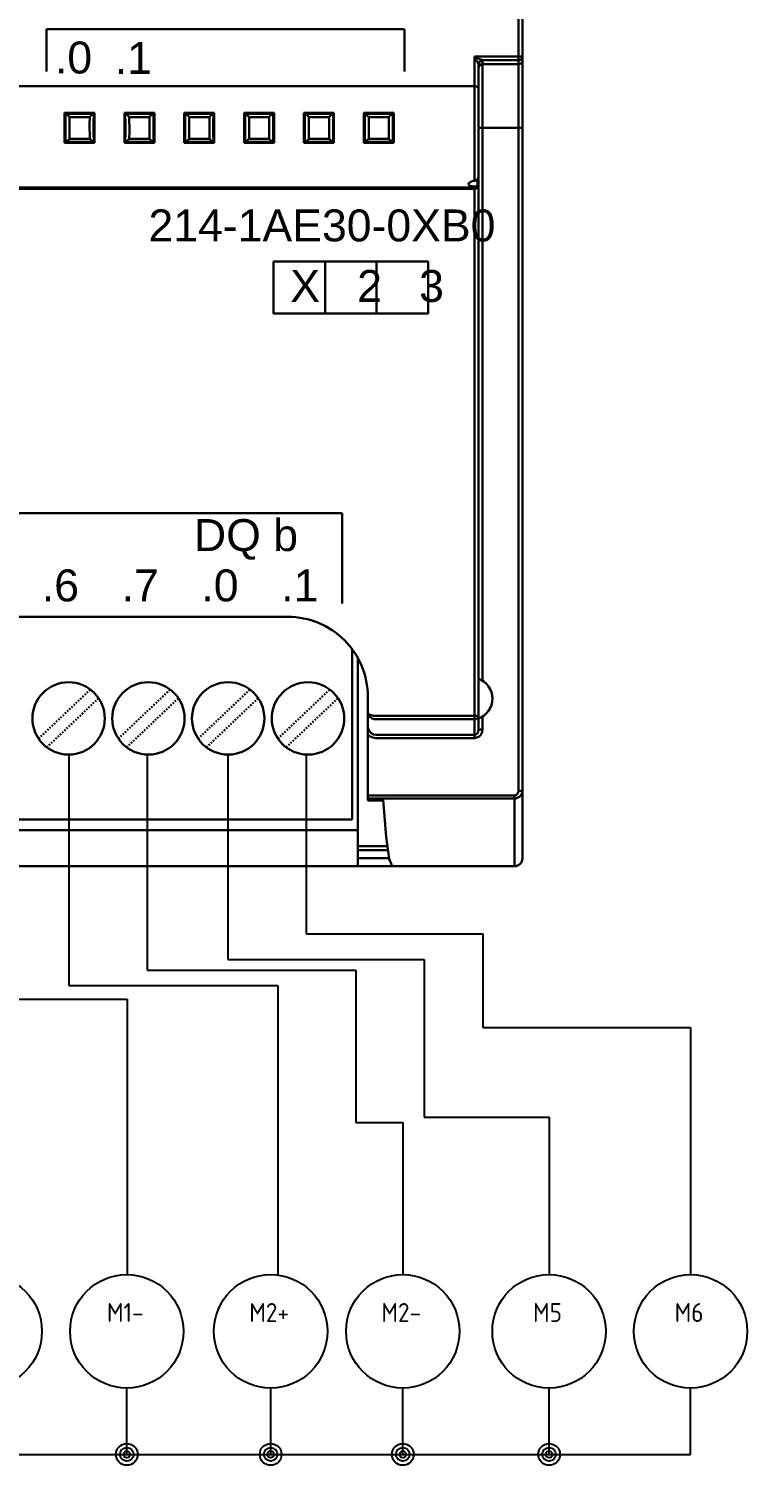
# Model space of a CAD drawing. Extents: x 0 to 414, y 0 to 296.
# Drawn here: x 269.5 to 317, y 60.6 to 155.5 of the extents above; entities that cross this region are included whole.
import ezdxf
from ezdxf.enums import TextEntityAlignment as Align

# ---------------------------------------------------------------- set-up
doc = ezdxf.new("R2010")
doc.units = 0
doc.linetypes.add('DOT', pattern=[0.2, 0.1, -0.1])
doc.layers.get('0').update_dxf_attribs({"lineweight": 30})
for name, color, linetype in [('MISC', 7, 'Continuous'), ('NEUTRE', 5, 'Continuous'), ('SYMS', 7, 'Continuous'), ('YEL_14_THHN', 2, 'Continuous')]:
    doc.layers.add(name, color=color, linetype=linetype)
doc.styles.get("Standard").update_dxf_attribs({"font": 'arial.ttf'})
doc.styles.add('WD_IEC', font='ISOCP2.shx', dxfattribs={"width": 0.9, "height": 4})

# ---------------------------------------------------------------- blocks, each defined once
blk = doc.blocks.new('VMO12')
blk.add_circle((0, 0), 7.5)
at = {"style": 'WD_IEC'}
for tag, p in [('INST', (-10.5, 15.25)), ('LOC', (-10.5, 11.75)), ('TAG1', (-10.5, 8.25)), ('DESC1', (-10.5, 4)), ('DESC2', (-10.5, 0.5)), ('DESC3', (-10.5, -3)), ('RATING1', (-10.5, -6.5)), ('RATING2', (-10.5, -10)), ('RATING3', (-10.5, -13.5))]:
    blk.add_attdef(tag, text='', height=2.5, dxfattribs=at).set_placement(p, align=Align.RIGHT)
blk.add_attdef('TERM01', (-1, 7.48), '', height=2, rotation=90, dxfattribs=at)
at = {"style": 'WD_IEC', "flags": 1}
for tag, p, height in [('MFG', (2.75, 11.5), 1.5), ('CAT', (2.75, 9), 1.5), ('X2TERM01', (0, 7.5), 0.32), ('X4LINK', (-7.5, 0), 0.32), ('X1LINK', (7.5, 0), 0.32), ('X0TERM03', (5.3, -5.3), 0.32), ('X8TERM02', (0, -7.5), 0.32), ('ASSYCODE', (1, -9), 1), ('FAMILY', (1, -10.5), 1), ('CATDESC', (1, -12), 1)]:
    blk.add_attdef(tag, p, '', height=height, dxfattribs=at)
at = {"style": 'WD_IEC'}
for tag, p in [('M', (-0.2, 1.24)), ('1~', (-0.17, -3.35))]:
    blk.add_attdef(tag, text='', height=2.5, dxfattribs=at).set_placement(p, align=Align.CENTER)
at = {"linetype": 'Continuous', "style": 'WD_IEC'}
blk.add_attdef('TERM03', text='', height=2, dxfattribs=at).set_placement((7.55, -5.55), align=Align.MIDDLE_LEFT)
at = {"style": 'WD_IEC'}
blk.add_attdef('TERM02', text='', height=2, rotation=90, dxfattribs=at).set_placement((-0.9, -7.98), align=Align.RIGHT)
at = {"lineweight": 15, "style": 'WD_IEC'}
blk.add_attdef('XREF', text='', height=2.5, dxfattribs=at).set_placement((-10.5, -17), align=Align.RIGHT)
blk = doc.blocks.new('WDDOT')
for radius in [0.72, 0.449, 0.223]:
    blk.add_circle((0, 0), radius)

msp = doc.modelspace()

# ---------------------------------------------------------------- linework, layer by layer
at = {"color": 7, "linetype": 'Continuous'}
for p, q in [((302.132, 100.683), (302.132, 231.571)), ((301.868, 105.131), (301.868, 227.122)), ((298.965, 153.701), (301.868, 153.701)), ((298.965, 153.701), (299.067, 153.651)), ((298.965, 153.701), (299.14, 153.354)), ((298.965, 145.483), (298.965, 153.701)), ((299.067, 153.651), (299.27, 153.55)), ((299.14, 153.354), (299.202, 153.23)), ((299.202, 153.23), (299.219, 153.198)), ((299.229, 145.751), (299.229, 153.177)), ((299.229, 145.344), (299.229, 153.177)), ((299.27, 153.55), (299.388, 153.492)), ((299.388, 153.492), (299.44, 153.467)), ((299.49, 153.445), (301.868, 153.445)), ((299.493, 153.439), (299.493, 112.423)), ((301.868, 153.18), (299.493, 153.18)), ((302.117, 153.622), (302.132, 153.707)), ((302.132, 153.707), (302.132, 153.443)), ((298.965, 151.723), (229.761, 151.723)), ((273.834, 149.968), (271.846, 149.968)), ((271.908, 149.906), (271.846, 149.968)), ((271.873, 149.634), (271.847, 149.539)), ((271.883, 149.276), (271.881, 149.421)), ((271.884, 149.108), (271.883, 149.276)), ((271.908, 149.906), (271.965, 149.905)), ((273.715, 149.905), (271.965, 149.905)), ((273.508, 149.689), (272.172, 149.689)), ((273.715, 149.905), (273.773, 149.906)), ((273.773, 149.906), (273.834, 149.968)), ((273.797, 149.179), (273.796, 149.006)), ((273.798, 149.338), (273.797, 149.179)), ((273.833, 149.654), (273.807, 149.634)), ((273.807, 149.634), (273.833, 149.539)), ((277.792, 149.968), (275.804, 149.968)), ((275.866, 149.906), (275.804, 149.968)), ((275.831, 149.634), (275.806, 149.539)), ((275.841, 149.276), (275.839, 149.421)), ((275.842, 149.108), (275.841, 149.276)), ((275.866, 149.906), (275.924, 149.905)), ((277.673, 149.905), (275.924, 149.905)), ((277.466, 149.689), (276.131, 149.689)), ((277.673, 149.905), (277.731, 149.906)), ((277.731, 149.906), (277.792, 149.968)), ((277.755, 149.179), (277.754, 149.006)), ((277.756, 149.338), (277.755, 149.179)), ((277.792, 149.654), (277.766, 149.634)), ((277.766, 149.634), (277.791, 149.539)), ((281.751, 149.968), (279.763, 149.968)), ((279.824, 149.906), (279.763, 149.968)), ((279.789, 149.634), (279.764, 149.539)), ((279.8, 149.276), (279.798, 149.421)), ((279.801, 149.108), (279.8, 149.276)), ((279.824, 149.906), (279.882, 149.905)), ((281.631, 149.905), (279.882, 149.905)), ((281.424, 149.689), (280.089, 149.689)), ((281.631, 149.905), (281.689, 149.906)), ((281.689, 149.906), (281.751, 149.968)), ((281.715, 149.338), (281.713, 149.179)), ((281.713, 149.179), (281.713, 149.006)), ((281.75, 149.654), (281.724, 149.634)), ((281.724, 149.634), (281.749, 149.539)), ((285.709, 149.968), (283.721, 149.968)), ((283.783, 149.906), (283.721, 149.968)), ((283.748, 149.634), (283.722, 149.539)), ((283.758, 149.276), (283.756, 149.421)), ((283.759, 149.108), (283.758, 149.276)), ((283.783, 149.906), (283.821, 149.906)), ((283.821, 149.906), (283.84, 149.905)), ((285.59, 149.905), (283.84, 149.905)), ((285.383, 149.689), (284.047, 149.689)), ((285.59, 149.905), (285.648, 149.906)), ((285.648, 149.906), (285.709, 149.968)), ((285.672, 149.179), (285.671, 149.006)), ((285.673, 149.338), (285.672, 149.179)), ((285.708, 149.654), (285.682, 149.634)), ((285.682, 149.634), (285.708, 149.539)), ((289.667, 149.968), (287.679, 149.968)), ((287.741, 149.906), (287.679, 149.968)), ((287.706, 149.634), (287.681, 149.539)), ((287.716, 149.276), (287.714, 149.421)), ((287.717, 149.108), (287.716, 149.276)), ((287.741, 149.906), (287.779, 149.906)), ((287.779, 149.906), (287.799, 149.905)), ((289.548, 149.905), (287.799, 149.905)), ((289.341, 149.689), (288.006, 149.689)), ((289.548, 149.905), (289.606, 149.906)), ((289.606, 149.906), (289.667, 149.968)), ((289.63, 149.179), (289.629, 149.006)), ((289.631, 149.338), (289.63, 149.179)), ((289.666, 149.654), (289.641, 149.634)), ((289.641, 149.634), (289.666, 149.539)), ((293.626, 149.968), (291.638, 149.968)), ((291.699, 149.906), (291.638, 149.968)), ((291.664, 149.634), (291.639, 149.539)), ((291.674, 149.276), (291.673, 149.421)), ((291.676, 149.108), (291.674, 149.276)), ((291.699, 149.906), (291.738, 149.906)), ((291.738, 149.906), (291.757, 149.905)), ((293.506, 149.905), (291.757, 149.905)), ((293.299, 149.689), (291.964, 149.689)), ((293.506, 149.905), (293.564, 149.906)), ((293.564, 149.906), (293.626, 149.968)), ((271.873, 148.314), (271.847, 148.409)), ((271.847, 148.294), (271.873, 148.314)), ((271.882, 148.599), (271.884, 148.757)), ((271.884, 148.931), (271.884, 149.108)), ((271.884, 148.757), (271.884, 148.931)), ((272.172, 148.259), (273.508, 148.259)), ((273.796, 149.006), (273.796, 148.831)), ((273.796, 148.831), (273.797, 148.666)), ((273.797, 148.666), (273.799, 148.522)), ((273.807, 148.314), (273.833, 148.409)), ((275.805, 148.294), (275.831, 148.314)), ((275.831, 148.314), (275.806, 148.409)), ((275.84, 148.599), (275.842, 148.757)), ((275.842, 148.931), (275.842, 149.108)), ((275.842, 148.757), (275.842, 148.931)), ((276.131, 148.259), (277.466, 148.259)), ((277.754, 149.006), (277.755, 148.831)), ((277.755, 148.831), (277.756, 148.666)), ((277.756, 148.666), (277.758, 148.522)), ((277.766, 148.314), (277.791, 148.409)), ((279.789, 148.314), (279.764, 148.409)), ((279.764, 148.294), (279.789, 148.314)), ((279.799, 148.599), (279.8, 148.757)), ((279.8, 148.757), (279.801, 148.931)), ((279.801, 148.931), (279.801, 149.108)), ((280.089, 148.259), (281.424, 148.259)), ((281.713, 149.006), (281.713, 148.831)), ((281.713, 148.831), (281.714, 148.666)), ((281.714, 148.666), (281.716, 148.522)), ((281.724, 148.314), (281.749, 148.409)), ((283.748, 148.314), (283.722, 148.409)), ((283.722, 148.294), (283.748, 148.314)), ((283.757, 148.599), (283.759, 148.757)), ((283.759, 148.931), (283.759, 149.108)), ((283.759, 148.757), (283.759, 148.931)), ((284.047, 148.259), (285.383, 148.259)), ((285.671, 149.006), (285.671, 148.831)), ((285.671, 148.831), (285.672, 148.666)), ((285.672, 148.666), (285.674, 148.522)), ((285.682, 148.314), (285.708, 148.409)), ((287.68, 148.294), (287.706, 148.314)), ((287.706, 148.314), (287.681, 148.409)), ((287.715, 148.599), (287.717, 148.757)), ((287.717, 148.931), (287.717, 149.108)), ((287.717, 148.757), (287.717, 148.931)), ((288.006, 148.259), (289.341, 148.259)), ((289.629, 149.006), (289.63, 148.831)), ((289.63, 148.831), (289.631, 148.666)), ((289.631, 148.666), (289.632, 148.522)), ((289.641, 148.314), (289.666, 148.409)), ((291.664, 148.314), (291.639, 148.409)), ((291.639, 148.294), (291.664, 148.314)), ((291.674, 148.599), (291.675, 148.757)), ((291.675, 148.757), (291.676, 148.931)), ((291.676, 148.931), (291.676, 149.108)), ((291.964, 148.259), (293.299, 148.259)), ((299.229, 148.974), (302.132, 148.974)), ((302.132, 148.974), (302.132, 105.175)), ((271.908, 148.041), (271.846, 147.98)), ((273.834, 147.98), (271.846, 147.98)), ((271.965, 148.042), (271.908, 148.041)), ((271.965, 148.042), (273.715, 148.042)), ((273.773, 148.041), (273.715, 148.042)), ((273.773, 148.041), (273.834, 147.98)), ((275.866, 148.041), (275.804, 147.98)), ((277.792, 147.98), (275.804, 147.98)), ((275.924, 148.042), (275.866, 148.041)), ((275.924, 148.042), (277.673, 148.042)), ((277.731, 148.041), (277.673, 148.042)), ((277.731, 148.041), (277.792, 147.98)), ((279.824, 148.041), (279.763, 147.98)), ((281.751, 147.98), (279.763, 147.98)), ((279.882, 148.042), (279.824, 148.041)), ((279.882, 148.042), (281.631, 148.042)), ((281.689, 148.041), (281.631, 148.042)), ((281.689, 148.041), (281.751, 147.98)), ((283.783, 148.041), (283.721, 147.98)), ((285.709, 147.98), (283.721, 147.98)), ((283.84, 148.042), (283.783, 148.041)), ((283.84, 148.042), (285.59, 148.042)), ((285.648, 148.041), (285.59, 148.042)), ((285.648, 148.041), (285.709, 147.98)), ((287.741, 148.041), (287.679, 147.98)), ((289.667, 147.98), (287.679, 147.98)), ((287.799, 148.042), (287.741, 148.041)), ((287.799, 148.042), (289.548, 148.042)), ((289.567, 148.042), (289.548, 148.042)), ((289.606, 148.041), (289.567, 148.042)), ((289.606, 148.041), (289.667, 147.98)), ((291.699, 148.041), (291.638, 147.98)), ((293.626, 147.98), (291.638, 147.98)), ((291.757, 148.042), (291.699, 148.041)), ((291.757, 148.042), (293.506, 148.042)), ((293.526, 148.042), (293.506, 148.042)), ((293.564, 148.041), (293.526, 148.042)), ((293.564, 148.041), (293.626, 147.98)), ((299.163, 145.584), (299.163, 145.178)), ((299.212, 145.256), (299.229, 145.344)), ((298.965, 145.031), (229.761, 145.031)), ((298.965, 144.942), (229.761, 144.942)), ((298.965, 108.633), (298.965, 145.1)), ((299.163, 145.178), (299.212, 145.256)), ((299.209, 145.193), (299.229, 145.294)), ((299.229, 109.163), (299.229, 145.294)), ((231.212, 116.648), (286.628, 116.648)), ((290.864, 103.255), (290.864, 114.519)), ((291.246, 113.925), (291.246, 100.155)), ((291.906, 104.505), (291.906, 111.37)), ((292.434, 110.1), (298.965, 110.1)), ((292.434, 109.872), (298.965, 109.872)), ((299.493, 110.053), (299.493, 109.203)), ((298.965, 108.848), (292.434, 108.848)), ((298.965, 108.633), (292.434, 108.633)), ((301.604, 104.845), (291.906, 104.845)), ((301.604, 104.634), (291.906, 104.634)), ((292.92, 104.54), (291.906, 104.54)), ((292.925, 104.505), (291.906, 104.505)), ((293.114, 102.11), (292.92, 104.54)), ((301.604, 100.155), (301.604, 104.845)), ((290.864, 103.255), (226.33, 103.255)), ((226.594, 102.543), (291.246, 102.543)), ((291.246, 101.474), (293.199, 101.474)), ((291.246, 101.21), (293.235, 101.21)), ((293.305, 100.683), (291.246, 100.683)), ((157.521, 100.155), (301.604, 100.155))]:
    msp.add_line(p, q, dxfattribs=at)
for p, q in [((270.662, 155.499), (294.332, 155.499)), ((270.662, 155.499), (270.662, 152.707)), ((294.332, 155.499), (294.332, 152.707)), ((227.571, 123.493), (290.211, 123.493)), ((290.211, 117.538), (290.211, 123.493))]:
    msp.add_line(p, q)
at = {"linetype": 'DOT'}
for p, q in [((270.128, 108.595), (273.557, 111.843)), ((270.672, 108.02), (274.101, 111.269)), ((275.405, 108.595), (278.835, 111.843)), ((275.95, 108.02), (279.379, 111.269)), ((280.683, 108.595), (284.112, 111.843)), ((281.228, 108.02), (284.657, 111.269)), ((285.961, 108.595), (289.39, 111.843)), ((286.505, 108.02), (289.935, 111.269))]:
    msp.add_line(p, q, dxfattribs=at)
at = {"color": 7, "linetype": 'Continuous'}
for points in [[(299.219, 153.198), (299.224, 153.188), (299.227, 153.182)], [(299.227, 153.182), (299.263, 153.313), (299.359, 153.409), (299.49, 153.445)], [(299.227, 153.182), (299.228, 153.179), (299.229, 153.177)], [(299.229, 153.177), (299.264, 153.308), (299.361, 153.404), (299.493, 153.439)], [(299.229, 152.917), (299.249, 153.018), (299.306, 153.103)], [(299.306, 153.103), (299.392, 153.16), (299.493, 153.18)], [(299.44, 153.467), (299.459, 153.458), (299.473, 153.452), (299.483, 153.447), (299.49, 153.445)], [(299.49, 153.445), (299.492, 153.442), (299.493, 153.439)], [(301.868, 153.701), (301.969, 153.702), (302.056, 153.703), (302.112, 153.705), (302.132, 153.707)], [(301.868, 153.445), (301.921, 153.45), (301.977, 153.468), (302.032, 153.501), (302.081, 153.552), (302.117, 153.622)], [(302.132, 153.443), (302.112, 153.342), (302.054, 153.257), (301.969, 153.2), (301.868, 153.18)], [(299.229, 151.617), (299.211, 151.657), (299.156, 151.691), (299.07, 151.715), (298.965, 151.723)], [(271.846, 147.98), (271.848, 148.639), (271.848, 149.308), (271.846, 149.968)], [(271.881, 149.421), (271.88, 149.482), (271.879, 149.534), (271.877, 149.576), (271.876, 149.607), (271.874, 149.626), (271.873, 149.634)], [(271.908, 149.906), (271.909, 149.287), (271.909, 148.661), (271.908, 148.041)], [(271.965, 149.905), (272.032, 149.834), (272.101, 149.762), (272.172, 149.689)], [(272.173, 149.689), (272.173, 148.735), (272.173, 148.259)], [(273.508, 148.259), (273.507, 149.213), (273.508, 149.689)], [(273.715, 149.905), (273.648, 149.834), (273.579, 149.762), (273.508, 149.689)], [(273.773, 148.041), (273.771, 148.661), (273.771, 149.287), (273.773, 149.906)], [(273.807, 149.634), (273.806, 149.624), (273.804, 149.601), (273.803, 149.567), (273.801, 149.523), (273.8, 149.47), (273.798, 149.338)], [(273.834, 147.98), (273.832, 148.639), (273.832, 149.308), (273.834, 149.968)], [(275.804, 147.98), (275.806, 148.639), (275.806, 149.308), (275.804, 149.968)], [(275.839, 149.421), (275.838, 149.482), (275.837, 149.534), (275.836, 149.576), (275.834, 149.607), (275.833, 149.626), (275.831, 149.634)], [(275.866, 149.906), (275.868, 149.287), (275.868, 148.661), (275.866, 148.041)], [(275.924, 149.905), (275.99, 149.834), (276.059, 149.762), (276.131, 149.689)], [(276.131, 149.689), (276.132, 148.735), (276.131, 148.259)], [(277.466, 148.259), (277.465, 149.213), (277.466, 149.689)], [(277.673, 149.905), (277.607, 149.834), (277.537, 149.762), (277.466, 149.689)], [(277.731, 148.041), (277.729, 148.661), (277.729, 149.287), (277.731, 149.906)], [(277.766, 149.634), (277.764, 149.624), (277.762, 149.601), (277.761, 149.567), (277.76, 149.523), (277.758, 149.47), (277.756, 149.338)], [(277.792, 147.98), (277.79, 148.639), (277.79, 149.308), (277.792, 149.968)], [(279.763, 147.98), (279.765, 148.639), (279.765, 149.308), (279.763, 149.968)], [(279.798, 149.421), (279.797, 149.482), (279.795, 149.534), (279.794, 149.576), (279.793, 149.607), (279.791, 149.626), (279.789, 149.634)], [(279.824, 149.906), (279.826, 149.287), (279.826, 148.661), (279.824, 148.041)], [(279.882, 149.905), (279.949, 149.834), (280.018, 149.762), (280.089, 149.689)], [(280.089, 149.689), (280.09, 148.735), (280.089, 148.259)], [(281.631, 149.905), (281.565, 149.834), (281.496, 149.762), (281.424, 149.689)], [(281.424, 148.259), (281.424, 149.213), (281.424, 149.689)], [(281.689, 148.041), (281.687, 148.661), (281.687, 149.287), (281.689, 149.906)], [(281.724, 149.634), (281.722, 149.624), (281.721, 149.601), (281.719, 149.567), (281.718, 149.523), (281.717, 149.47), (281.715, 149.338)], [(281.751, 147.98), (281.749, 148.639), (281.749, 149.308), (281.751, 149.968)], [(283.721, 147.98), (283.723, 148.639), (283.723, 149.308), (283.721, 149.968)], [(283.756, 149.421), (283.755, 149.482), (283.754, 149.534), (283.752, 149.576), (283.751, 149.607), (283.749, 149.626), (283.748, 149.634)], [(283.783, 149.906), (283.784, 149.287), (283.784, 148.661), (283.783, 148.041)], [(283.84, 149.905), (283.907, 149.834), (283.976, 149.762), (284.047, 149.689)], [(284.048, 149.689), (284.048, 148.735), (284.048, 148.259)], [(285.383, 148.259), (285.382, 149.213), (285.383, 149.689)], [(285.59, 149.905), (285.523, 149.834), (285.454, 149.762), (285.383, 149.689)], [(285.648, 148.041), (285.646, 148.661), (285.646, 149.287), (285.648, 149.906)], [(285.682, 149.634), (285.681, 149.624), (285.679, 149.601), (285.677, 149.567), (285.676, 149.523), (285.675, 149.47), (285.673, 149.338)], [(285.709, 147.98), (285.707, 148.639), (285.707, 149.308), (285.709, 149.968)], [(287.679, 147.98), (287.681, 148.639), (287.681, 149.308), (287.679, 149.968)], [(287.714, 149.421), (287.713, 149.482), (287.712, 149.534), (287.711, 149.576), (287.709, 149.607), (287.708, 149.626), (287.706, 149.634)], [(287.741, 149.906), (287.743, 149.287), (287.743, 148.661), (287.741, 148.041)], [(287.799, 149.905), (287.865, 149.834), (287.934, 149.762), (288.006, 149.689)], [(288.006, 149.689), (288.007, 148.735), (288.006, 148.259)], [(289.341, 148.259), (289.34, 149.213), (289.341, 149.689)], [(289.548, 149.905), (289.482, 149.834), (289.412, 149.762), (289.341, 149.689)], [(289.606, 148.041), (289.604, 148.661), (289.604, 149.287), (289.606, 149.906)], [(289.641, 149.634), (289.639, 149.624), (289.637, 149.601), (289.636, 149.567), (289.634, 149.523), (289.633, 149.47), (289.631, 149.338)], [(289.667, 147.98), (289.665, 148.639), (289.665, 149.308), (289.667, 149.968)], [(291.638, 147.98), (291.64, 148.639), (291.64, 149.308), (291.638, 149.968)], [(291.673, 149.421), (291.672, 149.482), (291.67, 149.534), (291.669, 149.576), (291.668, 149.607), (291.666, 149.626), (291.664, 149.634)], [(291.699, 149.906), (291.701, 149.287), (291.701, 148.661), (291.699, 148.041)], [(291.757, 149.905), (291.824, 149.834), (291.893, 149.762), (291.964, 149.689)], [(291.964, 149.689), (291.965, 148.735), (291.964, 148.259)], [(293.299, 148.259), (293.298, 149.213), (293.299, 149.689)], [(293.506, 149.905), (293.44, 149.834), (293.371, 149.762), (293.299, 149.689)], [(293.564, 148.041), (293.562, 148.661), (293.562, 149.287), (293.564, 149.906)], [(293.626, 147.98), (293.624, 148.639), (293.624, 149.308), (293.626, 149.968)], [(271.873, 148.314), (271.874, 148.322), (271.876, 148.342), (271.877, 148.374), (271.879, 148.416), (271.88, 148.468), (271.882, 148.599)], [(271.965, 148.042), (272.032, 148.114), (272.101, 148.186), (272.172, 148.259)], [(273.715, 148.042), (273.648, 148.114), (273.579, 148.186), (273.508, 148.259)], [(273.799, 148.522), (273.8, 148.462), (273.802, 148.411), (273.803, 148.37), (273.804, 148.34), (273.806, 148.321), (273.807, 148.314)], [(275.831, 148.314), (275.833, 148.322), (275.834, 148.342), (275.836, 148.374), (275.837, 148.416), (275.838, 148.468), (275.84, 148.599)], [(275.924, 148.042), (275.99, 148.114), (276.059, 148.186), (276.131, 148.259)], [(277.673, 148.042), (277.607, 148.114), (277.537, 148.186), (277.466, 148.259)], [(277.758, 148.522), (277.759, 148.462), (277.76, 148.411), (277.761, 148.37), (277.763, 148.34), (277.764, 148.321), (277.766, 148.314)], [(279.789, 148.314), (279.791, 148.322), (279.793, 148.342), (279.794, 148.374), (279.795, 148.416), (279.797, 148.468), (279.799, 148.599)], [(279.882, 148.042), (279.949, 148.114), (280.018, 148.186), (280.089, 148.259)], [(281.631, 148.042), (281.565, 148.114), (281.496, 148.186), (281.424, 148.259)], [(281.716, 148.522), (281.717, 148.462), (281.718, 148.411), (281.72, 148.37), (281.721, 148.34), (281.723, 148.321), (281.724, 148.314)], [(283.748, 148.314), (283.749, 148.322), (283.751, 148.342), (283.752, 148.374), (283.754, 148.416), (283.755, 148.468), (283.757, 148.599)], [(283.84, 148.042), (283.907, 148.114), (283.976, 148.186), (284.047, 148.259)], [(285.59, 148.042), (285.523, 148.114), (285.454, 148.186), (285.383, 148.259)], [(285.674, 148.522), (285.675, 148.462), (285.677, 148.411), (285.678, 148.37), (285.679, 148.34), (285.681, 148.321), (285.682, 148.314)], [(287.706, 148.314), (287.708, 148.322), (287.709, 148.342), (287.711, 148.374), (287.712, 148.416), (287.713, 148.468), (287.715, 148.599)], [(287.799, 148.042), (287.865, 148.114), (287.934, 148.186), (288.006, 148.259)], [(289.548, 148.042), (289.482, 148.114), (289.412, 148.186), (289.341, 148.259)], [(289.632, 148.522), (289.634, 148.462), (289.635, 148.411), (289.636, 148.37), (289.638, 148.34), (289.639, 148.321), (289.641, 148.314)], [(291.664, 148.314), (291.666, 148.322), (291.668, 148.342), (291.669, 148.374), (291.67, 148.416), (291.672, 148.468), (291.674, 148.599)], [(291.757, 148.042), (291.824, 148.114), (291.893, 148.186), (291.964, 148.259)], [(293.506, 148.042), (293.44, 148.114), (293.371, 148.186), (293.299, 148.259)], [(298.965, 145.483), (298.804, 145.443), (298.678, 145.385), (298.597, 145.319), (298.569, 145.254)], [(299.163, 145.584), (299.107, 145.538), (299.038, 145.503), (298.965, 145.483)], [(299.229, 145.751), (299.212, 145.662), (299.163, 145.584)], [(298.569, 145.254), (298.597, 145.197), (298.678, 145.151), (298.804, 145.119), (298.965, 145.1)], [(298.965, 145.031), (299.066, 145.051), (299.152, 145.108), (299.209, 145.193)], [(299.229, 145.184), (299.215, 145.106), (299.176, 145.038), (299.118, 144.987), (299.046, 144.953), (298.965, 144.942)], [(298.965, 145.1), (299.038, 145.106), (299.107, 145.133), (299.163, 145.178)], [(292.434, 109.872), (292.308, 109.885), (292.202, 109.919), (292.117, 109.964), (292.051, 110.015), (292.002, 110.069), (291.965, 110.122), (291.938, 110.175), (291.92, 110.227), (291.91, 110.279), (291.906, 110.334)], [(291.906, 110.334), (291.91, 110.306), (291.92, 110.28), (291.938, 110.254), (291.965, 110.227), (292.002, 110.2), (292.052, 110.172), (292.117, 110.146), (292.202, 110.123), (292.308, 110.106), (292.434, 110.1)], [(292.434, 108.848), (292.279, 108.874), (292.135, 108.953), (292.015, 109.082), (291.935, 109.253), (291.906, 109.448)], [(298.965, 110.1), (299.066, 110.102), (299.152, 110.108), (299.209, 110.116), (299.229, 110.126)], [(299.229, 110.126), (299.209, 110.029), (299.152, 109.946), (299.066, 109.891), (298.965, 109.872)], [(292.434, 108.633), (292.246, 108.658), (292.067, 108.731), (291.906, 108.851)], [(299.493, 109.203), (299.464, 109.018), (299.384, 108.856), (299.264, 108.734), (299.121, 108.659), (298.965, 108.633)], [(299.229, 109.163), (299.215, 109.061), (299.174, 108.971), (299.114, 108.903), (299.043, 108.862), (298.965, 108.848)], [(299.229, 109.163), (299.264, 109.183), (299.361, 109.197), (299.493, 109.203)], [(302.132, 105.175), (302.126, 105.095), (302.106, 105.01), (302.072, 104.925), (302.022, 104.845), (301.958, 104.774), (301.881, 104.715), (301.794, 104.671), (301.7, 104.643), (301.604, 104.634)], [(301.868, 105.131), (301.865, 105.089), (301.855, 105.044), (301.838, 104.999), (301.813, 104.957), (301.781, 104.919), (301.742, 104.888), (301.699, 104.864), (301.652, 104.85), (301.604, 104.845)], [(302.132, 105.175), (302.096, 105.153), (302, 105.137), (301.868, 105.131)], [(293.509, 100.155), (293.31, 100.644), (293.114, 102.11)]]:
    msp.add_lwpolyline(points, dxfattribs=at)
for points in [[(285.669, 140.136), (289.077, 140.136), (289.077, 136.699), (285.669, 136.699)], [(289.077, 140.136), (292.486, 140.136), (292.486, 136.699), (289.077, 136.699)], [(292.486, 140.136), (295.895, 140.136), (295.895, 136.699), (292.486, 136.699)]]:
    msp.add_lwpolyline(points, close=True)
for centre in [(272.114, 109.932), (277.392, 109.932), (282.67, 109.932), (287.948, 109.932)]:
    msp.add_circle(centre, 2.395, dxfattribs=at)
for centre, radius, start, end in [((286.628, 111.37), 5.278, 359.9999, 90.00038), ((298.748, 111.238), 1.404, 290.01596, 69.98404), ((301.604, 100.683), 0.528, 270, 0), ((301.604, 100.683), 0.528, 270, 0)]:
    msp.add_arc(centre, radius, start, end, dxfattribs=at)
at = {"layer": 'NEUTRE'}
for p, q in [((275.962, 61.271), (275.962, 65.657)), ((285.48, 61.271), (285.48, 65.657)), ((294.219, 61.271), (294.219, 65.657)), ((303.894, 61.271), (303.894, 65.657)), ((313.257, 61.271), (313.257, 65.657)), ((266.599, 61.271), (275.962, 61.271)), ((275.962, 61.271), (285.48, 61.271)), ((285.48, 61.271), (294.219, 61.271)), ((294.219, 61.271), (303.894, 61.271)), ((303.894, 61.271), (313.257, 61.271))]:
    msp.add_line(p, q, dxfattribs=at)
at = {"layer": 'YEL_14_THHN', "color": 21}
for p, q in [((272.124, 107.537), (272.124, 92.267)), ((272.124, 92.267), (285.95, 92.267)), ((285.95, 92.267), (285.95, 73.157))]:
    msp.add_line(p, q, dxfattribs=at)
at = {"layer": 'YEL_14_THHN', "color": 101}
for p, q in [((277.309, 107.538), (277.309, 93.279)), ((277.309, 93.279), (291.105, 93.279)), ((291.105, 93.279), (291.105, 83.218)), ((291.105, 83.218), (294.219, 83.218)), ((294.219, 83.218), (294.219, 73.157))]:
    msp.add_line(p, q, dxfattribs=at)
at = {"layer": 'YEL_14_THHN', "color": 125}
for p, q in [((282.654, 107.537), (282.654, 93.997)), ((282.654, 93.997), (295.636, 93.997)), ((295.636, 93.997), (295.636, 83.577)), ((295.636, 83.577), (303.894, 83.577)), ((303.894, 83.577), (303.894, 73.157))]:
    msp.add_line(p, q, dxfattribs=at)
at = {"layer": 'YEL_14_THHN', "color": 71}
for p, q in [((287.837, 107.54), (287.837, 95.681)), ((287.837, 95.681), (299.524, 95.681)), ((299.524, 95.681), (299.524, 89.499)), ((299.524, 89.499), (313.257, 89.499)), ((313.257, 89.499), (313.257, 73.157))]:
    msp.add_line(p, q, dxfattribs=at)
at = {"layer": 'YEL_14_THHN', "color": 191}
for p, q in [((266.662, 91.358), (275.989, 91.358)), ((275.989, 91.358), (275.989, 73.157))]:
    msp.add_line(p, q, dxfattribs=at)

# ---------------------------------------------------------------- block references
at = {"layer": 'SYMS'}
ref = msp.add_blockref('VMO12', (266.599, 69.407), dxfattribs=dict(at, xscale=0.5, yscale=0.5, zscale=0.5))
ref.add_attrib('M', 'M1+', dxfattribs={"layer": 'MISC', "height": 1.25, "style": 'WD_IEC'}).set_placement((266.498, 70.027), align=Align.CENTER)
ref = msp.add_blockref('VMO12', (275.962, 69.407), dxfattribs=dict(at, xscale=0.5, yscale=0.5, zscale=0.5))
ref.add_attrib('M', 'M1-', dxfattribs={"layer": 'MISC', "height": 1.25, "style": 'WD_IEC'}).set_placement((275.861, 70.027), align=Align.CENTER)
ref = msp.add_blockref('VMO12', (285.48, 69.407), dxfattribs=dict(at, xscale=0.5, yscale=0.5, zscale=0.5))
ref.add_attrib('M', 'M2+', dxfattribs={"layer": 'MISC', "height": 1.25, "style": 'WD_IEC'}).set_placement((285.379, 70.027), align=Align.CENTER)
ref = msp.add_blockref('VMO12', (294.219, 69.407), dxfattribs=dict(at, xscale=0.5, yscale=0.5, zscale=0.5))
ref.add_attrib('M', 'M2-', dxfattribs={"layer": 'MISC', "height": 1.25, "style": 'WD_IEC'}).set_placement((294.118, 70.027), align=Align.CENTER)
ref = msp.add_blockref('VMO12', (303.894, 69.407), dxfattribs=dict(at, xscale=0.5, yscale=0.5, zscale=0.5))
ref.add_attrib('M', 'M5', dxfattribs={"layer": 'MISC', "height": 1.25, "style": 'WD_IEC'}).set_placement((303.793, 70.027), align=Align.CENTER)
ref = msp.add_blockref('VMO12', (313.257, 69.407), dxfattribs=dict(at, xscale=0.5, yscale=0.5, zscale=0.5))
ref.add_attrib('M', 'M6', dxfattribs={"layer": 'MISC', "height": 1.25, "style": 'WD_IEC'}).set_placement((313.156, 70.027), align=Align.CENTER)
for p in [(275.962, 61.271), (285.48, 61.271), (294.219, 61.271), (303.894, 61.271)]:
    msp.add_blockref('WDDOT', p, dxfattribs=at)

# ---------------------------------------------------------------- texts
at = {"char_height": 2.1111}
for s, insert, width, attachment_point in [('.0', (272.439, 152.542), 9.14404, 8), ('.1', (276.398, 152.542), 9.14404, 8), ('{\\fArial|b0|i0|c0|p32;214-1AE30-0XB0}', (277.397, 143.581), 32.8535, 1), ('X   2   3', (286.778, 139.58), 16.59653, 1), ('DQ b', (280.407, 123.108), 8.55658, 1), ('.6', (271.571, 119.78), 7.00194, 2), ('.7', (276.849, 119.78), 7.00194, 2), ('.0', (282.127, 119.78), 7.00194, 2), ('.1', (287.404, 119.78), 7.00194, 2)]:
    msp.add_mtext(s, dxfattribs=dict(at, insert=insert, width=width, attachment_point=attachment_point))

doc.saveas('drawing.dxf')
